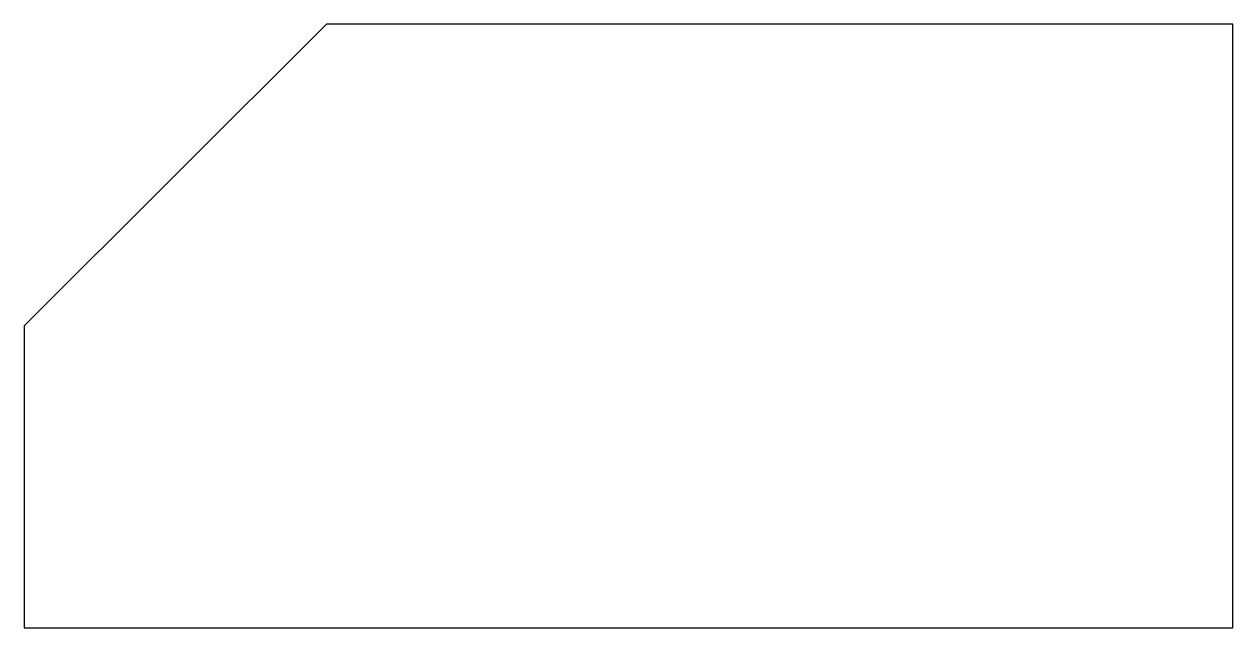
# Model space of a CAD drawing. Header units: millimetres. Extents: x -2.5 to 2.5, y 1 to 3.5.
import ezdxf

# ---------------------------------------------------------------- set-up
doc = ezdxf.new("R2010")
doc.units = ezdxf.units.MM

msp = doc.modelspace()

# ---------------------------------------------------------------- linework, layer by layer
at = {"color": 0, "linetype": 'Continuous', "transparency": 33554687}
for p, q in [((-2.5, 2.25), (-1.25, 3.5)), ((2.5, 3.5), (-1.25, 3.5)), ((2.5, 1), (2.5, 3.5)), ((-2.5, 2.25), (-2.5, 1)), ((-2.5, 1), (2.5, 1))]:
    msp.add_line(p, q, dxfattribs=at)

doc.saveas('drawing.dxf')
